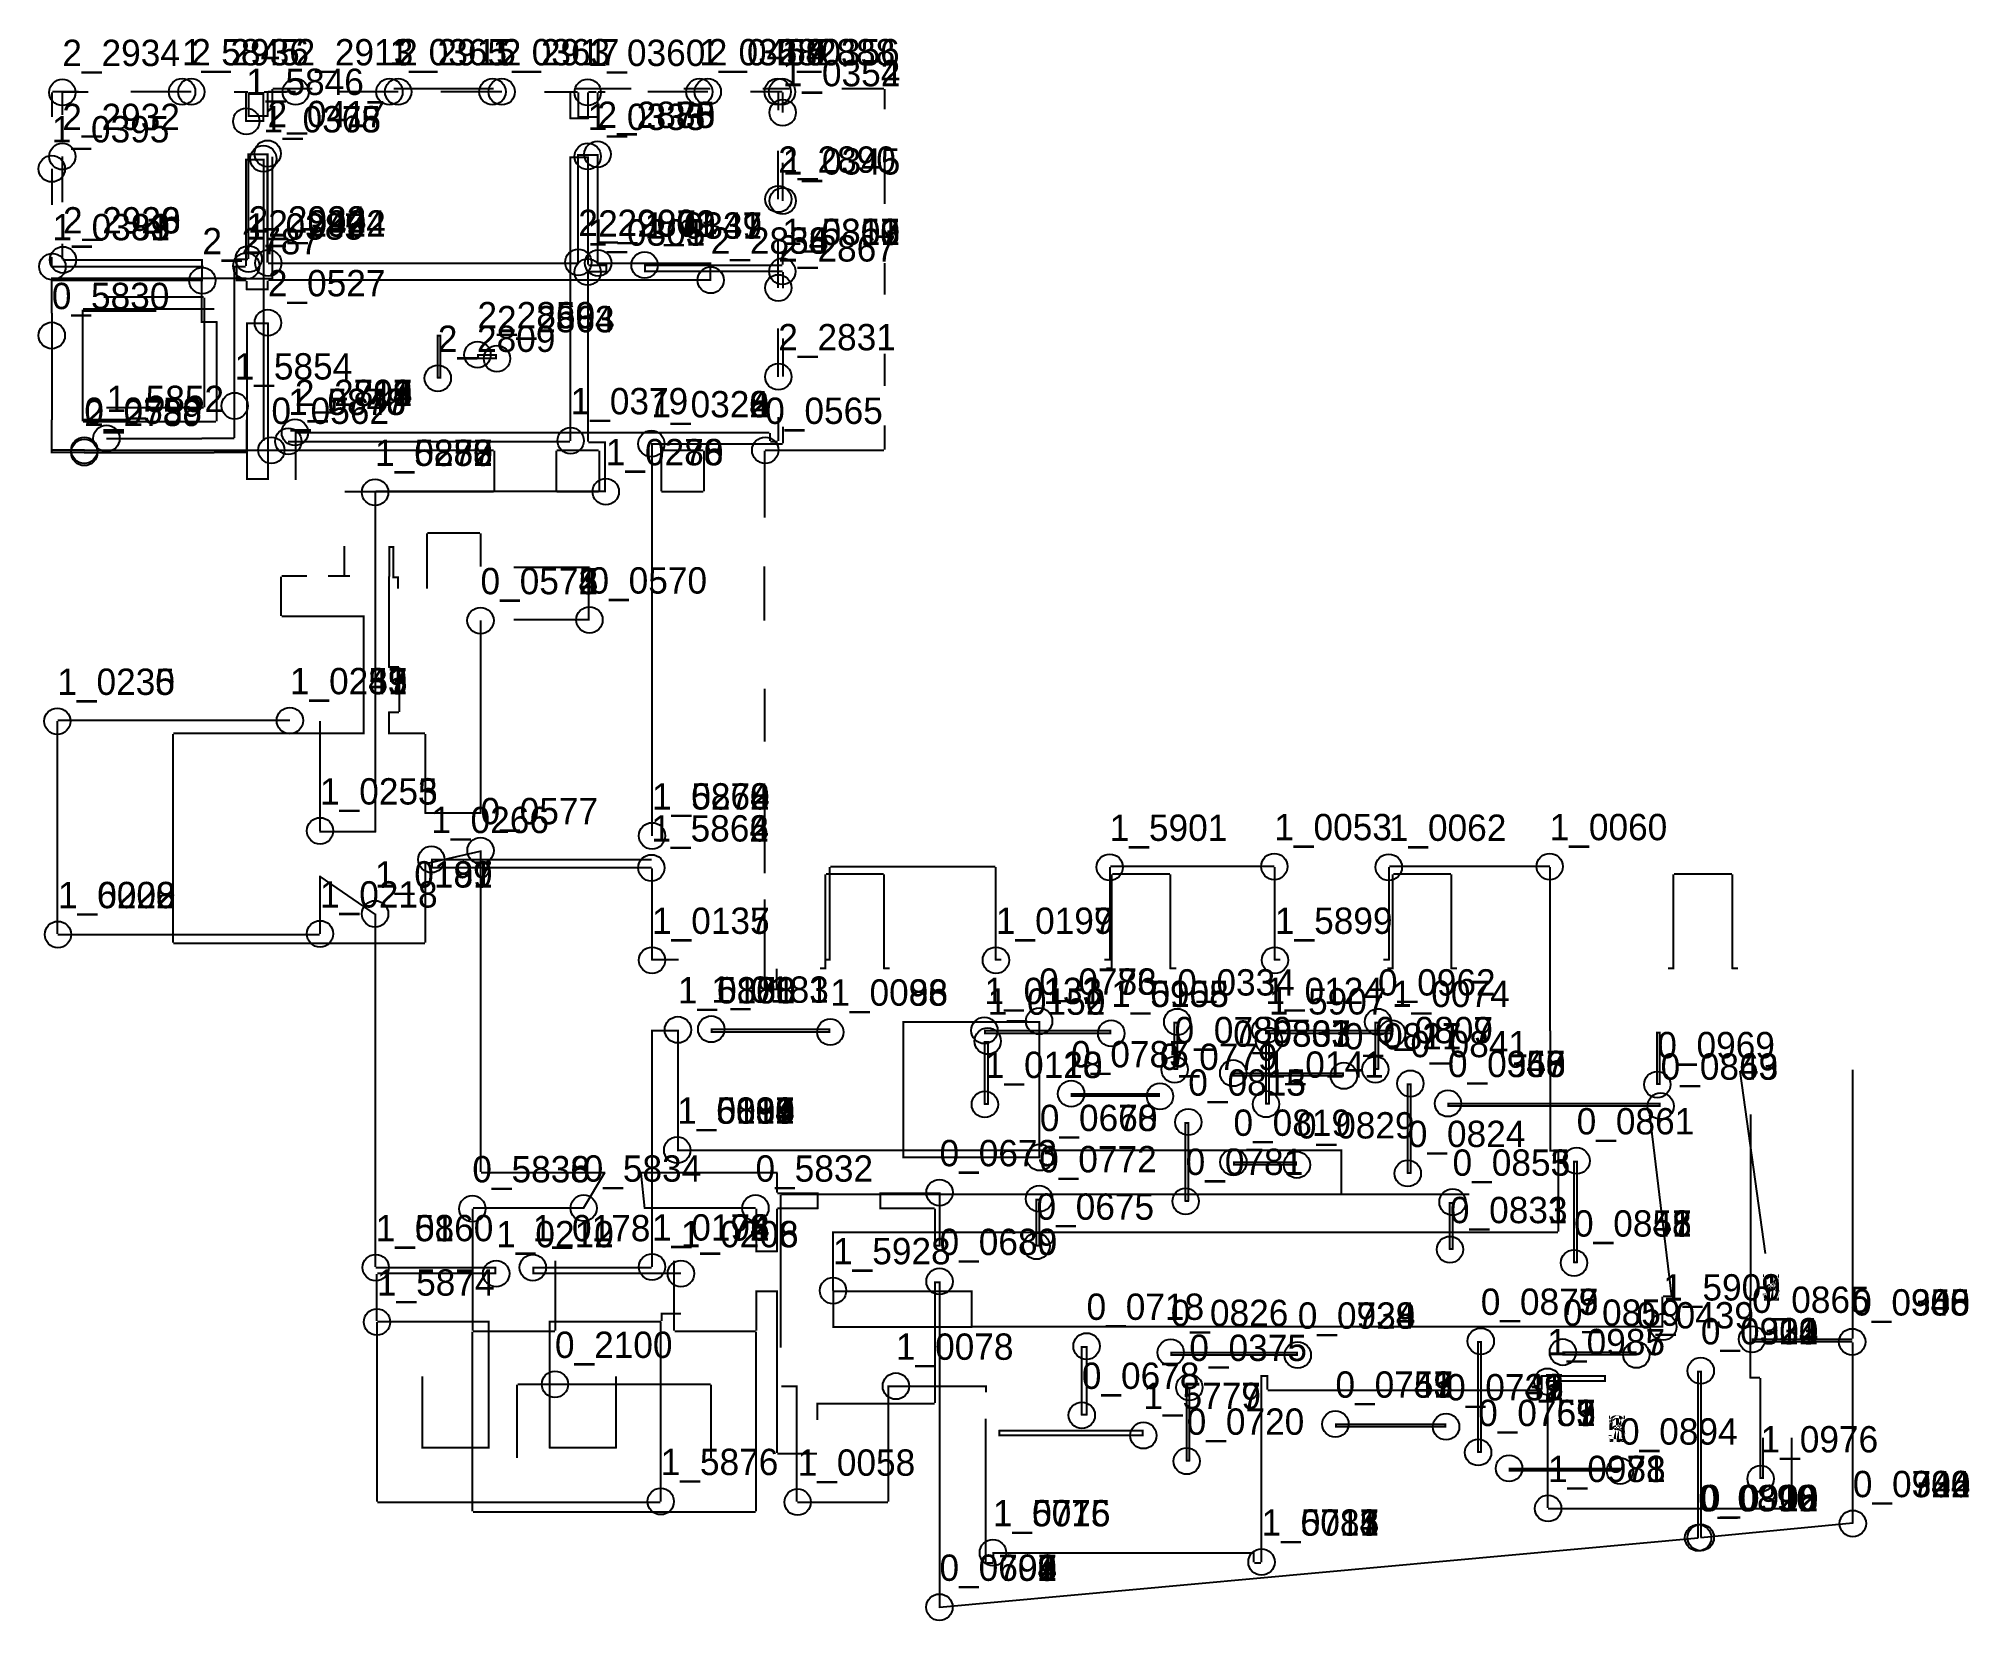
# Model space of a CAD drawing. Header units: metres. Extents: x -48 to 7280, y -35 to 5968.
import ezdxf

# ---------------------------------------------------------------- set-up
doc = ezdxf.new("R2010")
doc.units = ezdxf.units.M
for name, color, linetype in [('FLOOR_0_PAINTINGS', 1, 'Continuous'), ('FLOOR_0_WALLS', 5, 'Continuous'), ('FLOOR_1_PAINTINGS', 1, 'Continuous'), ('FLOOR_1_WALLS', 6, 'Continuous'), ('FLOOR_2_PAINTINGS', 1, 'Continuous'), ('FLOOR_2_WALLS', 2, 'Continuous')]:
    doc.layers.add(name, color=color, linetype=linetype)

msp = doc.modelspace()

# ---------------------------------------------------------------- linework, layer by layer
at = {"layer": 'FLOOR_0_PAINTINGS', "color": 1}
for centre in [(2.5, 4841.5222), (126, 4405.8965), (836, 4405.8175), (2709.9926, 4405.8175), (2042.9926, 3761.9076), (1629.4926, 3759.4076), (1629.4926, 3759.4076), (1629.4926, 3759.4076), (1629.4926, 3759.4076), (1629.4926, 3759.4076), (1629.5076, 2886.3965), (3749.5076, 2239.3968), (3749.5076, 2239.3968), (4273.5, 2236.3622), (5035.5, 2236.3622), (4263.5, 2055.3622), (4486, 2041.8622), (4486, 2041.8622), (4486, 2041.8622), (4906, 2031.8622), (4906, 2031.8622), (5025.5, 2055.3622), (5025.5, 2055.3622), (5158.5, 2002.3622), (3871, 1963.8622), (3871, 1963.8622), (4208, 1953.8622), (6095.5, 1998.3622), (4315.5, 1856.3622), (4315.5, 1856.3622), (5301, 1926.8622), (5301, 1926.8622), (5301, 1926.8622), (5301, 1926.8622), (5301, 1926.8622), (5301, 1926.8622), (5301, 1926.8622), (6108, 1916.8622), (6108, 1916.8622), (3752.0076, 1721.8968), (3752.0076, 1721.8968), (5789.5, 1709.3622), (4487, 1703.8622), (4728, 1693.8622), (5148.5, 1661.3622), (3371.5, 1588.3622), (3749.5, 1565.3622), (1598.5076, 1527.3966), (1598.5076, 1527.3966), (2021.0076, 1529.8966), (2673.0076, 1529.8966), (4305.5, 1555.3622), (5318.5, 1552.3622), (5318.5, 1552.3622), (3739.5, 1385.3622), (5308.5, 1372.3622), (5308.5, 1372.3622), (5779.5, 1321.3622), (5779.5, 1321.3622), (5779.5, 1321.3622), (5779.5, 1321.3622), (3371.5, 1251.3622), (3371.5, 1251.3622), (3929.5, 1005.3622), (4249, 981.8622), (5425.5, 1024.3622), (5425.5, 1024.3622), (5425.5, 1024.3622), (5737, 982.8622), (6455, 1031.8622), (6835, 1021.8622), (6835, 1021.8622), (6835, 1021.8622), (6835, 1021.8622), (4731, 971.8622), (4731, 971.8622), (4731, 971.8622), (6016, 972.8622), (6260.4921, 912.3622), (6260.4921, 912.3622), (6260.4921, 912.3622), (6260.4921, 912.3622), (6260.4921, 912.3622), (6260.4921, 912.3622), (6260.4921, 912.3622), (6260.4921, 912.3622), (1912, 860.8622), (4319.5, 849.3622), (3911.5, 743.3622), (4874, 710.00678), (4874, 710.00678), (4874, 710.00678), (4874, 710.00678), (4874, 710.00678), (5294, 699.8895), (5294, 699.8895), (5294, 699.8895), (5294, 699.8895), (5294, 699.8895), (5294, 699.8895), (5294, 699.8895), (4309.5, 569.3622), (5415.5, 602.3622), (5415.5, 602.3622), (5415.5, 602.3622), (5415.5, 602.3622), (5415.5, 602.3622), (5533, 541.8622), (5533, 541.8622), (5533, 541.8622), (5533, 541.8622), (5954, 531.8622), (6837.5076, 332.39673), (6837.5076, 332.39673), (6837.5076, 332.39673), (6837.5076, 332.39673), (6837.5076, 332.39673), (6837.5076, 332.39673), (6250.5, 278.3622), (6260.4921, 279.3622), (6260.4921, 279.3622), (6260.4921, 279.3622), (6260.4921, 279.3622), (6260.4921, 279.3622), (6260.4921, 279.3622), (3371.2301, 14.8548), (3371.2301, 14.8548), (3371.2301, 14.8548), (3371.2301, 14.8548), (3371.2301, 14.8548), (3371.2301, 14.8548), (3371.2301, 14.8548), (3371.2301, 14.8548), (3371.2301, 14.8548)]:
    msp.add_circle(centre, 50, dxfattribs=at)
at = {"layer": 'FLOOR_0_WALLS', "color": 5}
for p, q in [((838.49158, 5776.3176), (838.49158, 5653.3176)), ((840.99158, 5778.8176), (990.99158, 5778.8176)), ((1300.9926, 5778.8176), (1678.9926, 5778.8176)), ((1989.9926, 5778.8386), (2200.9926, 5778.8386)), ((2400.9926, 5778.8386), (2500.9926, 5778.8386)), ((2700.9926, 5778.8386), (2800.9926, 5778.8386)), ((3000.9926, 5778.8386), (3159.9926, 5778.8386)), ((3162.4926, 5776.3176), (3162.4926, 5700.3176)), ((838.49158, 5519.3176), (838.49158, 5055.3176)), ((3162.4926, 5500.3176), (3162.4926, 5341.3176)), ((126.0076, 5057.8967), (0.0076, 5057.8967)), ((619, 5057.8622), (126.00758, 5057.8622)), ((740, 5057.8966), (619.00758, 5057.8966)), ((740, 5057.8621), (836.00758, 5057.8621)), ((3162.4926, 5116.4076), (3162.4926, 4997.3176)), ((118.50758, 4939.3622), (118.50758, 4523.3622)), ((619, 4941.8966), (121, 4941.8966)), ((2.5, 4850.3622), (2.5, 4600.3622)), ((3162.4926, 4772.4076), (3162.4926, 4650.4076)), ((289, 4520.8622), (121, 4520.8622)), ((3162.4926, 4500.3175), (3162.4926, 4408.3175)), ((126.0076, 4405.8968), (0.0076, 4405.8968)), ((126, 4405.8965), (740, 4405.8965)), ((740, 4405.8622), (836, 4405.8622)), ((836, 4405.8175), (1678.9926, 4405.8175)), ((1681.4926, 4403.3175), (1681.4926, 4251.3175)), ((1916.4926, 4403.3175), (1916.4926, 4251.3175)), ((1918.9926, 4405.8175), (2076.9926, 4405.8175)), ((2079.4926, 4403.3175), (2079.4926, 4251.3175)), ((2314.4926, 4403.3175), (2314.4926, 4251.3175)), ((2316.9926, 4405.8175), (2474.9926, 4405.8175)), ((2477.4926, 4403.3175), (2477.4926, 4251.3175)), ((2707.4926, 4403.3175), (2707.4926, 4251.3175)), ((2709.9926, 4405.8175), (3159.9926, 4405.8175)), ((2707.4926, 4251.4075), (2707.4926, 4150.3622)), ((1113.9926, 4248.9075), (1678.9926, 4248.9075)), ((1918.9926, 4248.8175), (2076.9926, 4248.8175)), ((2316.9926, 4248.8175), (2474.9926, 4248.8175)), ((1111.5076, 4042.3965), (1111.5076, 3925.3965)), ((1280, 4039.8622), (1300, 4039.8622)), ((1282.5, 4042.3622), (1282.5, 3926.3622)), ((1297.5, 4042.3622), (1297.5, 3926.3622)), ((1425.5076, 4090.3965), (1425.5076, 4042.3965)), ((1425.5076, 4042.3965), (1425.5076, 3881.3965)), ((1427.9926, 4092.9076), (1626.9926, 4092.9076)), ((1629.4926, 4090.4076), (1629.4926, 3964.4076)), ((1755.9926, 3961.9076), (2042.9926, 3961.9076)), ((2040.5, 3759.3622), (2040.5, 3964.3622)), ((2707.5, 3759.3622), (2707.5, 3964.3622)), ((872.5076, 3777.3806), (872.5076, 3925.3806)), ((970.0076, 3927.8806), (875.0076, 3927.8806)), ((1133.0076, 3927.8965), (1051.0076, 3927.8965)), ((1282.5, 3581.3622), (1282.5, 3926.3622)), ((1295, 3923.8622), (1319, 3923.8622)), ((1316.5, 3881.3622), (1316.5, 3926.3622)), ((1189.0076, 3774.8806), (875.0076, 3774.8806)), ((1186.5106, 3328.3965), (1186.5106, 3777.3965)), ((1629.4926, 3759.4076), (1629.4926, 3027.4076)), ((2042.9926, 3761.9076), (1755.9926, 3761.9076)), ((1280, 3583.8622), (1319, 3583.8622)), ((1321.5076, 3413.3966), (1321.5076, 3581.3966)), ((2707.5076, 3500.3966), (2707.5076, 3300.3966)), ((1319.0076, 3410.8966), (1280.0076, 3410.8966)), ((1282.5076, 3328.3965), (1282.5076, 3413.3966)), ((461.49258, 3328.4076), (461.49258, 2537.4076)), ((1188.9926, 3330.9076), (463.99258, 3330.9076)), ((1417.9926, 3330.9076), (1279.9926, 3330.9076)), ((1420.9576, 3027.4076), (1420.9576, 3328.4076)), ((2707.5076, 3100.3622), (2707.5076, 2800.3966)), ((1417.9926, 3029.9076), (1631.9926, 3029.9076)), ((1418.5676, 2835.8336), (1627.5676, 2883.8336)), ((1629.5076, 2886.3965), (1629.5076, 1667.3966)), ((1420.5076, 2537.3965), (1420.5076, 2838.3965)), ((2938.5076, 2438.3966), (2938.5076, 2796.3965)), ((2941.0076, 2798.8965), (3106.0076, 2798.8965)), ((3106.0076, 2798.8965), (3159.0076, 2798.8965)), ((3161.5076, 2438.3966), (3161.5076, 2796.3965)), ((4025.5076, 2438.3966), (4025.5076, 2796.3965)), ((4028.0076, 2798.8965), (4193.0076, 2798.8965)), ((4193.0076, 2798.8965), (4246.0076, 2798.8965)), ((4248.5076, 2438.3966), (4248.5076, 2796.3965)), ((5091.5076, 2438.3966), (5091.5076, 2796.3965)), ((5094.0076, 2798.8965), (5259.0076, 2798.8965)), ((5259.0076, 2798.8965), (5312.0076, 2798.8965)), ((5314.5076, 2438.3966), (5314.5076, 2796.3965)), ((6157.5076, 2438.3966), (6157.5076, 2796.3965)), ((6160.0076, 2798.8965), (6325.0076, 2798.8965)), ((6325.0076, 2798.8965), (6378.0076, 2798.8965)), ((6380.5076, 2438.3966), (6380.5076, 2796.3965)), ((2707.5076, 2700.3622), (2707.5076, 2371.3966)), ((463.99258, 2534.9046), (1418.0076, 2534.9046)), ((2754.5, 2357.3622), (2754.5, 2438.3622)), ((2918.0076, 2440.8966), (2941.0076, 2440.8966)), ((3159.0076, 2440.8966), (3182.0076, 2440.8966)), ((4005.0076, 2440.8966), (4028.0076, 2440.8966)), ((4246.0076, 2440.8966), (4269.0076, 2440.8966)), ((5071.0076, 2440.8966), (5094.0076, 2440.8966)), ((5312.0076, 2440.8966), (5335.0076, 2440.8966)), ((6137.0076, 2440.8966), (6160.0076, 2440.8966)), ((6378.0076, 2440.8966), (6401.0076, 2440.8966)), ((2757, 2359.8622), (2705, 2359.8622)), ((2707.5, 2371.3622), (2707.5, 2357.3622)), ((3232.0076, 2236.8968), (3752.0076, 2236.8968)), ((3234.5076, 1719.3968), (3234.5076, 2239.3968)), ((3749.5076, 2239.3968), (3749.5076, 1719.3968)), ((4261, 2233.8622), (4276, 2233.8622)), ((4263.5, 2055.3622), (4263.5, 2236.3622)), ((4273.5, 2236.3622), (4273.5, 2055.3622)), ((5023, 2233.8622), (5038, 2233.8622)), ((5025.5, 2055.3622), (5025.5, 2236.3622)), ((5035.5, 2236.3622), (5035.5, 2055.3622)), ((6095.5, 1998.3622), (6095.5, 2198.3622)), ((6105.5, 1998.3622), (6105.5, 2198.3622)), ((6093, 2195.8622), (6108, 2195.8622)), ((4261, 2057.8622), (4276, 2057.8622)), ((5023, 2057.8622), (5038, 2057.8622)), ((6837.5076, 1357.3966), (6837.5076, 2054.3966)), ((4486, 2041.8622), (4906, 2041.8622)), ((4906, 2031.8622), (4486, 2031.8622)), ((4488.5, 2029.3622), (4488.5, 2044.3622)), ((4903.5, 2029.3622), (4903.5, 2044.3622)), ((5146, 1999.8622), (5161, 1999.8622)), ((5148.5, 1661.3622), (5148.5, 2002.3622)), ((5158.5, 2002.3622), (5158.5, 1661.3622)), ((6093, 2000.8622), (6108, 2000.8622)), ((6505.5308, 1357.7368), (6410.5308, 2049.7368)), ((3871, 1963.8622), (4208, 1963.8622)), ((4208, 1953.8622), (3871, 1953.8622)), ((3873.5, 1951.3622), (3873.5, 1966.3622)), ((4205.5, 1951.3622), (4205.5, 1966.3622)), ((5301, 1926.8622), (6108, 1926.8622)), ((6108, 1916.8622), (5301, 1916.8622)), ((5303.5, 1914.3622), (5303.5, 1929.3622)), ((6105.5, 1914.3622), (6105.5, 1929.3622)), ((4303, 1853.8622), (4318, 1853.8622)), ((4305.5, 1555.3622), (4305.5, 1856.3622)), ((4315.5, 1856.3622), (4315.5, 1555.3622)), ((3752.0076, 1721.8968), (3232.0076, 1721.8968)), ((4487, 1703.8622), (4728, 1703.8622)), ((4728, 1693.8622), (4487, 1693.8622)), ((4489.5, 1691.3622), (4489.5, 1706.3622)), ((4725.5, 1691.3622), (4725.5, 1706.3622)), ((5777, 1706.8622), (5792, 1706.8622)), ((5779.5, 1321.3622), (5779.5, 1709.3622)), ((5789.5, 1709.3622), (5789.5, 1321.3622)), ((1632.0076, 1664.8966), (2102.0076, 1664.8966)), ((2099.8636, 1663.6786), (2018.8636, 1528.6786)), ((2237.0076, 1664.8966), (2757.0076, 1664.8966)), ((2253.5206, 1527.6546), (2239.5206, 1662.6546)), ((2754.5076, 1662.3966), (2754.5076, 1588.3966)), ((5146, 1663.8622), (5161, 1663.8622)), ((2757, 1585.8622), (2911, 1585.8622)), ((2908.5, 1588.3622), (2908.5, 1527.3622)), ((3144, 1585.8622), (3374, 1585.8622)), ((3146.5, 1588.3622), (3146.5, 1527.3622)), ((3371.5, 1588.3622), (3371.5, 1385.3622)), ((3737, 1562.8622), (3752, 1562.8622)), ((3739.5, 1385.3622), (3739.5, 1565.3622)), ((3749.5, 1565.3622), (3749.5, 1385.3622)), ((4303, 1557.8622), (4318, 1557.8622)), ((5306, 1549.8622), (5321, 1549.8622)), ((5308.5, 1372.3622), (5308.5, 1552.3622)), ((5318.5, 1552.3622), (5318.5, 1372.3622)), ((1598.5076, 1527.3966), (1598.5076, 1065.3966)), ((2021.0076, 1529.8966), (1601.0076, 1529.8966)), ((2673.0076, 1529.8966), (2251.0076, 1529.8966)), ((2675.5, 1527.3622), (2675.5, 1363.3622)), ((2754.5, 1527.3622), (2754.5, 1363.3622)), ((2757, 1529.8622), (2911, 1529.8622)), ((3144, 1529.8622), (3353, 1529.8622)), ((3355.5, 1385.3622), (3355.5, 1527.3622)), ((1914.5076, 1065.3966), (1914.5076, 1329.3966)), ((2364.5076, 1065.3966), (2364.5076, 1329.3966)), ((2673, 1365.8622), (2757, 1365.8622)), ((3353, 1387.8622), (3374, 1387.8622)), ((3737, 1387.8622), (3752, 1387.8622)), ((5306, 1374.8622), (5321, 1374.8622)), ((5777, 1323.8622), (5792, 1323.8622)), ((6837.5076, 1034.3966), (6837.5076, 1357.3966)), ((3353, 1248.8622), (3374, 1248.8622)), ((3355.5, 790.3622), (3355.5, 1251.3622)), ((3371.5, 1251.3622), (3371.5, 12.36221)), ((2673, 1214.8622), (2757, 1214.8622)), ((2675.5, 1217.3622), (2675.5, 1065.3622)), ((2754.5, 1217.3622), (2754.5, 600.3622)), ((1598.5076, 379.39663), (1598.5076, 1060.3966)), ((1601.0076, 1062.8966), (1912.0076, 1062.8966)), ((2367.0076, 1062.8966), (2673.0076, 1062.8966)), ((2675.5076, 379.39663), (2675.5076, 1060.3966)), ((6455, 1031.8622), (6835, 1031.8622)), ((6457.5, 1019.3622), (6457.5, 1034.3622)), ((3909, 1002.8622), (3932, 1002.8622)), ((3911.5, 743.3622), (3911.5, 1005.3622)), ((3929.5, 1005.3622), (3929.5, 743.3622)), ((4249, 981.8622), (4731, 981.8622)), ((4731, 971.8622), (4249, 971.8622)), ((4251.5, 969.3622), (4251.5, 984.3622)), ((4728.5, 969.3622), (4728.5, 984.3622)), ((5413, 1021.8622), (5428, 1021.8622)), ((5415.5, 602.3622), (5415.5, 1024.3622)), ((5425.5, 1024.3622), (5425.5, 602.3622)), ((5737, 982.8622), (6016, 982.8622)), ((6016, 972.8622), (5737, 972.8622)), ((5739.5, 970.3622), (5739.5, 985.3622)), ((6013.5, 970.3622), (6013.5, 985.3622)), ((6835, 1021.8622), (6455, 1021.8622)), ((6837.5076, 332.39673), (6837.5076, 1019.3966)), ((6248, 909.8622), (6263, 909.8622)), ((6250.5, 278.3622), (6250.5, 912.3622)), ((6260.4921, 912.3622), (6260.4921, 279.3622)), ((1768.5, 581.3622), (1768.5, 858.3622)), ((1771, 860.89673), (1912, 860.89673)), ((1912, 860.8622), (2362, 860.8622)), ((2362, 860.89663), (2502, 860.89663)), ((2504.5, 581.3622), (2504.5, 858.3622)), ((4307, 846.8622), (4322, 846.8622)), ((4309.5, 569.3622), (4309.5, 849.3622)), ((4319.5, 849.3622), (4319.5, 569.3622)), ((2906.0076, 787.89663), (3353.0076, 787.89663)), ((2908.5076, 726.39663), (2908.5076, 790.39663)), ((3909, 745.8622), (3932, 745.8622)), ((4874, 710.00678), (5294, 710.00678)), ((5294, 699.8895), (4874, 699.8895)), ((4876.5, 697.3622), (4876.5, 712.3622)), ((5291.5, 697.3622), (5291.5, 712.3622)), ((2757.0076, 597.89663), (2906.0076, 597.89663)), ((5413, 604.8622), (5428, 604.8622)), ((4307, 571.8622), (4322, 571.8622)), ((5533, 541.8622), (5954, 541.8622)), ((5954, 531.8622), (5533, 531.8622)), ((5535.5, 529.3622), (5535.5, 544.3622)), ((5951.5, 529.3622), (5951.5, 544.3622)), ((1601.0076, 376.89663), (2673.0076, 376.89663)), ((6260.4921, 279.3622), (6837.7699, 334.86961)), ((3371.2301, 14.8548), (6250.5, 278.3622))]:
    msp.add_line(p, q, dxfattribs=at)
at = {"layer": 'FLOOR_1_PAINTINGS', "color": 1}
for centre in [(497, 5766.8313), (1284, 5766.8382), (1675, 5766.8382), (2036.5, 5764.3382), (2460, 5766.8382), (2774, 5766.8382), (2776.5, 5687.3382), (2776.5, 5687.3382), (740.5, 5654.3382), (2036.5, 5521.3382), (2036.5, 5521.3382), (2.5, 5474.3382), (805.5, 5512.3382), (805.5, 5512.3382), (805.5, 5512.3382), (2776.491, 5352.3382), (5, 5102.8382), (5, 5102.8382), (5, 5102.8382), (740.5, 5105.3382), (740.5, 5105.3382), (2036.5, 5082.3382), (2036.5, 5082.3382), (2036.5, 5082.3382), (2252, 5108.8382), (2252, 5108.8382), (2252, 5108.8382), (2775, 5084.8382), (2775, 5084.8382), (2775, 5084.8382), (2775, 5084.8382), (2775, 5084.8382), (696.5, 4574.3564), (210, 4450.8564), (900.00004, 4439.8382), (900.00004, 4439.8382), (900.00004, 4439.8382), (1971.5, 4442.3382), (2278, 4430.8382), (2278, 4430.8382), (2278, 4430.8382), (2278, 4430.8382), (2278, 4430.8382), (1229.5, 4246.3382), (1229.5, 4246.3382), (1229.5, 4246.3382), (1229.5, 4246.3382), (1229.5, 4246.3382), (2105, 4248.8382), (2105, 4248.8382), (2105, 4248.8382), (23.5, 3377.3378), (23.5, 3377.3378), (906.00004, 3379.8378), (906.00004, 3379.8378), (906.00004, 3379.8378), (906.00004, 3379.8378), (906.00004, 3379.8378), (906.00004, 3379.8378), (906.00004, 3379.8378), (906.00004, 3379.8378), (1020.5, 2961.3378), (1020.5, 2961.3378), (2280.5, 2942.3378), (2280.5, 2942.3378), (2280.5, 2942.3378), (2280.5, 2942.3378), (2280.5, 2942.3378), (1443, 2852.8378), (2278, 2820.8378), (2278, 2820.8378), (2278, 2820.8378), (4017.4362, 2823.3533), (4642, 2825.8378), (5076.4362, 2823.3533), (5687, 2825.8378), (1229.5, 2646.3378), (1229.5, 2646.3378), (1229.5, 2646.3378), (26, 2567.8378), (26, 2567.8378), (26, 2567.8378), (26, 2567.8378), (1020.5, 2570.3378), (2280.5, 2470.3378), (2280.5, 2470.3378), (3585.4362, 2470.3533), (3585.4362, 2470.3533), (4644.4362, 2470.3533), (2378.5, 2206.3378), (2378.5, 2206.3378), (2378.5, 2206.3378), (2505, 2208.8564), (2505, 2208.8564), (2957, 2197.8564), (2957, 2197.8564), (2957, 2197.8564), (3542, 2203.8564), (3542, 2203.8564), (3554.5, 2163.3564), (3554.5, 2163.3564), (4023, 2192.8564), (4023, 2192.8564), (4608, 2203.8564), (4621.5, 2164.3564), (5089, 2192.8564), (3543.5, 1923.3564), (3543.5, 1923.3564), (4610.5, 1924.3564), (2376, 1749.8378), (2376, 1749.8378), (2376, 1749.8378), (2376, 1749.8378), (2376, 1749.8378), (2376, 1749.8378), (2376, 1749.8378), (2376, 1749.8378), (2376, 1749.8378), (2376, 1749.8378), (2376, 1749.8378), (2376, 1749.8378), (2376, 1749.8378), (2376, 1749.8378), (2376, 1749.8378), (2376, 1749.8378), (2376, 1749.8378), (2376, 1749.8378), (2376, 1749.8378), (1231.9362, 1303.8533), (1231.9362, 1303.8533), (1688.9362, 1280.8533), (1688.9362, 1280.8533), (1828, 1303.8378), (2280.5, 1306.3378), (2280.5, 1306.3378), (2280.5, 1306.3378), (2280.5, 1306.3378), (2389.9362, 1280.8533), (2389.9362, 1280.8533), (2967.5, 1216.3378), (1236.5, 1097.3379), (6118, 1078.8379), (6118, 1078.8379), (6118, 1078.8379), (6118, 1078.8379), (6118, 1078.8379), (3205.9362, 853.85339), (5678.5, 871.35339), (5678.5, 871.35339), (4145, 666.85641), (4145, 666.85641), (6487.4362, 502.35339), (2313.5, 416.33792), (2833, 413.83792), (5681, 389.83792), (5681, 389.83792), (5681, 389.83792), (3574, 221.83791), (3574, 221.83791), (4593.4362, 186.35339), (4593.4362, 186.35339), (4593.4362, 186.35339), (4593.4362, 186.35339), (4593.4362, 186.35339)]:
    msp.add_circle(centre, 50, dxfattribs=at)
at = {"layer": 'FLOOR_1_WALLS', "color": 6}
for p, q in [((2.5, 5764.3382), (2.5, 5671.3382)), ((104, 5766.8382), (5, 5766.8382)), ((497, 5766.8313), (314, 5766.8313)), ((707, 5766.8382), (738, 5766.8382)), ((740.5, 5654.3382), (740.5, 5764.3382)), ((805.378, 5654.3382), (805.378, 5764.3382)), ((808, 5766.8382), (893.00004, 5766.8382)), ((1284, 5766.8382), (1102, 5766.8382)), ((1675, 5766.8382), (1493, 5766.8382)), ((1884, 5766.8382), (1969, 5766.8382)), ((1971.5, 5663.3382), (1971.5, 5764.3382)), ((2036.5, 5764.3382), (2036.5, 5663.3382)), ((2039, 5766.8382), (2068, 5766.8382)), ((2460, 5766.8382), (2277, 5766.8382)), ((2774, 5766.8382), (2669, 5766.8382)), ((2776.5, 5687.3382), (2776.5, 5764.3382)), ((738, 5656.8382), (808, 5656.8382)), ((1969, 5665.8382), (2039, 5665.8382)), ((738, 5509.8382), (808, 5509.8382)), ((740.5, 5105.3382), (740.5, 5512.3382)), ((805.5, 5512.3382), (805.5, 4442.3382)), ((1969, 5518.8382), (2039, 5518.8382)), ((1971.5, 4442.3382), (1971.5, 5521.3382)), ((2036.5, 5521.3382), (2036.5, 5111.3382)), ((2776.491, 5352.3382), (2776.491, 5496.3382)), ((2.5, 5474.3382), (2.5, 5337.3382)), ((2.5, 5105.3382), (2.5, 5139.3382)), ((2776.5, 5111.3382), (2776.5, 5161.3382)), ((5, 5102.8382), (578, 5102.8382)), ((693.93624, 5102.8382), (738, 5102.8382)), ((696.43624, 4979.3533), (696.43624, 5105.3533)), ((2036.5, 5082.3382), (2036.5, 4439.3382)), ((2039, 5108.8382), (2110, 5108.8382)), ((2039, 5084.8382), (2110, 5084.8382)), ((2107.5, 5082.3382), (2107.5, 5111.3382)), ((2252, 5108.8382), (2774, 5108.8382)), ((2775, 5084.8382), (2252, 5084.8382)), ((2254.5, 5082.3382), (2254.5, 5111.3382)), ((2777.5, 5021.3382), (2777.5, 5082.3382)), ((577.93624, 4986.8533), (200, 4986.8533)), ((580.43624, 4984.3533), (580.43624, 4569.3533)), ((696.5, 4574.3564), (696.5, 4979.3564)), ((2777.5, 4686.3382), (2777.5, 4830.3382)), ((577.93624, 4566.8533), (209.94324, 4566.8533)), ((696.5, 4453.3564), (696.5, 4574.3564)), ((2777.5, 4433.3382), (2777.5, 4495.3382)), ((210, 4450.8564), (572, 4450.8564)), ((694, 4450.7738), (571.93624, 4450.7738)), ((900.00004, 4439.8382), (1969, 4439.8382)), ((2039, 4436.8382), (2105, 4436.8382)), ((2102.5, 4246.3382), (2102.5, 4439.3382)), ((2278, 4430.8382), (2775, 4430.8382)), ((2280.5, 2942.3378), (2280.5, 4433.3382)), ((1229.5, 4246.3382), (1229.5, 2956.3378)), ((2105, 4248.8382), (1232, 4248.8382)), ((23.5, 3377.3378), (23.5, 2570.3378)), ((906.00004, 3379.8378), (26, 3379.8378)), ((1020.5, 2961.3378), (1020.5, 3377.3622)), ((1018, 2958.8383), (1232, 2958.8383)), ((1020.5, 2570.3378), (1020.5, 2790.3378)), ((1230.5173, 2644.4154), (1021.3433, 2788.3437)), ((1443, 2852.8378), (2278, 2852.8378)), ((2278, 2820.8378), (1443, 2820.8378)), ((1445.5, 2818.3378), (1445.5, 2855.3378)), ((2280.5, 2470.3378), (2280.5, 2818.3378)), ((2955.4362, 2470.3534), (2955.4362, 2823.3534)), ((2958, 2825.8378), (3583, 2825.8378)), ((3585.4362, 2470.3533), (3585.4362, 2823.3533)), ((4017.4362, 2823.3533), (4017.4362, 2470.3533)), ((4642, 2825.8378), (4020, 2825.8378)), ((4644.4362, 2470.3533), (4644.4362, 2823.3533)), ((5076.4362, 2823.3533), (5076.4362, 2470.3533)), ((5687, 2825.8378), (5079, 2825.8378)), ((5689.5, 2202.3378), (5689.5, 2823.3378)), ((1229.5, 2646.3378), (1229.5, 1306.3378)), ((26, 2567.8378), (1018, 2567.8378)), ((2278, 2472.8378), (2381, 2472.8378)), ((2935.9362, 2472.8533), (2957.9362, 2472.8533)), ((3582.9362, 2472.8533), (3604.9362, 2472.8533)), ((3997.9362, 2472.8533), (4019.9362, 2472.8533)), ((4641.9362, 2472.8533), (4663.9362, 2472.8533)), ((5056.9362, 2472.8533), (5078.9362, 2472.8533)), ((2278, 2203.8378), (2381, 2203.8378)), ((2280.5, 1306.3378), (2280.5, 2206.3378)), ((2378.5, 2206.3378), (2378.5, 1747.3378)), ((2505, 2208.8564), (2957, 2208.8564)), ((2507.5, 2195.3564), (2507.5, 2211.3564)), ((2954.5, 2195.3564), (2954.5, 2211.3564)), ((3542, 2203.8564), (4023, 2203.8564)), ((3544.5, 2190.3564), (3544.5, 2206.3564)), ((4020.5, 2190.3564), (4020.5, 2206.3564)), ((4608, 2203.8564), (5089, 2203.8564)), ((4610.5, 2190.3564), (4610.5, 2206.3564)), ((5086.5, 2190.3564), (5086.5, 2206.3564)), ((5689.4362, 2202.3533), (5689.4362, 1746.3533)), ((2957, 2197.8564), (2505, 2197.8564)), ((3541, 2160.8564), (3557, 2160.8564)), ((4023, 2192.8564), (3542, 2192.8564)), ((3543.5, 1923.3564), (3543.5, 2163.3564)), ((3554.5, 2163.3564), (3554.5, 1923.3564)), ((5089, 2192.8564), (4608, 2192.8564)), ((4608, 2161.8564), (4624, 2161.8564)), ((4610.5, 1924.3564), (4610.5, 2164.3564)), ((4621.5, 2164.3564), (4621.5, 1924.3564)), ((3541, 1925.8564), (3557, 1925.8564)), ((4608, 1926.8564), (4624, 1926.8564)), ((6150.4984, 1193.6492), (6067.3013, 1884.9886)), ((6449.5, 1885.3746), (6449.5, 1198.3564)), ((2376, 1749.8378), (4899, 1749.8378)), ((4896.5, 1585.3378), (4896.5, 1752.3378)), ((5686.9362, 1748.8533), (5717.9362, 1748.8533)), ((5720.5, 1440.3378), (5720.5, 1746.3378)), ((2769.5, 1000.33792), (2769.5, 1580.3378)), ((2772, 1582.8378), (2970, 1582.8378)), ((2970, 1582.8378), (5381, 1582.8378)), ((4899, 1582.8378), (5381, 1582.8378)), ((2965, 1437.8378), (4937, 1437.8378)), ((2967.5, 1216.3378), (2967.5, 1440.3378)), ((4937, 1437.8378), (5386, 1437.8378)), ((5386, 1437.8378), (5718, 1437.8378)), ((1231.9362, 1303.8533), (1688.9362, 1303.8533)), ((1236.5, 1102.3379), (1236.5, 1278.3378)), ((1688.9362, 1280.8533), (1238.9362, 1280.8533)), ((1686.4362, 1278.3533), (1686.4362, 1306.3533)), ((2389.9362, 1280.8533), (1827.9362, 1280.8533)), ((1828, 1303.8378), (2278, 1303.8378)), ((1830.4362, 1278.3533), (1830.4362, 1306.3533)), ((2964.9362, 1213.8533), (3495.9362, 1213.8533)), ((2967.4362, 1216.3533), (2967.4362, 1076.3534)), ((3493.4362, 1216.3534), (3493.4362, 1076.3534)), ((6115.5, 1076.3379), (6115.5, 1193.3378)), ((6118, 1195.8378), (6150, 1195.8378)), ((6449.5, 884.33792), (6449.5, 1198.3378)), ((1239, 1099.8379), (1664, 1099.8379)), ((1661.5, 928.33792), (1661.5, 1102.3379)), ((1890, 1099.8379), (2315, 1099.8379)), ((1892.5, 928.33792), (1892.5, 1102.3379)), ((2315, 1129.8378), (2390, 1129.8378)), ((2317.5, 1102.3379), (2317.5, 1132.3378)), ((1236.5, 1097.3379), (1236.5, 416.33792)), ((2313.5, 416.33792), (2313.5, 1097.3379)), ((2964.9362, 1078.8534), (3495.9362, 1078.8534)), ((6118, 1078.8379), (3496, 1078.8379)), ((1407.5, 890.33892), (1407.5, 618.35641)), ((1661.5, 618.37141), (1661.5, 928.35641)), ((1892.5, 618.37141), (1892.5, 928.35641)), ((2142.5, 890.33892), (2142.5, 618.35641)), ((4590.9362, 892.85339), (4617.9362, 892.85339)), ((4593.4362, 186.35339), (4593.4362, 895.35339)), ((4615.4362, 895.35339), (4615.4362, 841.35339)), ((5654.9362, 892.85339), (5899.9362, 892.85339)), ((5657.5, 841.33792), (5657.5, 895.33792)), ((5897.4362, 871.35339), (5897.4362, 895.35339)), ((6447, 886.83792), (6485, 886.83792)), ((6487.4362, 502.35339), (6487.4362, 884.35339)), ((2772, 853.83792), (2833, 853.83792)), ((2830.5, 416.33792), (2830.5, 856.33792)), ((3174.9362, 853.85339), (3205.9362, 853.85339)), ((3177.4362, 416.35339), (3177.4362, 856.35339)), ((3205.9362, 853.85339), (3549.9362, 853.85339)), ((3547.4362, 856.35339), (3547.4362, 831.35339)), ((4618, 838.83792), (5655, 838.83792)), ((5678.5, 871.35339), (5678.5, 392.33792)), ((5680.9362, 873.85339), (5899.9362, 873.85339)), ((3547.413, 186.33791), (3547.413, 730.33792)), ((4145, 684.85641), (3597, 684.85641)), ((4145, 666.85641), (3597, 666.85641)), ((3599.5, 664.35641), (3599.5, 687.35641)), ((4142.5, 664.35641), (4142.5, 687.35641)), ((1405, 620.85641), (1550, 620.85641)), ((1549.9362, 620.85339), (1664, 620.85339)), ((1890, 620.85339), (1999.9362, 620.85339)), ((2000, 620.85641), (2145, 620.85641)), ((6497.4362, 502.35339), (6497.4362, 657.35339)), ((6606.5, 552.35641), (6606.5, 657.35641)), ((6606.5, 392.33792), (6606.5, 552.33792)), ((6499.9362, 504.85339), (6484.9362, 504.85339)), ((1239, 413.83792), (2311, 413.83792)), ((2833, 413.83792), (3175, 413.83792)), ((5681, 389.83792), (6604, 389.83792)), ((3574, 221.83791), (4567, 221.83791)), ((3576.5, 186.33791), (3576.5, 224.33792)), ((4564.5, 186.33791), (4564.5, 224.33792)), ((3550, 183.83791), (3574, 183.83791)), ((4567, 183.78391), (4591, 183.78391))]:
    msp.add_line(p, q, dxfattribs=at)
at = {"layer": 'FLOOR_2_PAINTINGS', "color": 1}
for centre in [(42.5, 5764.1672), (532, 5766.7352), (928, 5766.6672), (1317, 5766.6672), (1710, 5766.6672), (2492, 5766.6672), (2492, 5766.6672), (2492, 5766.6672), (2492, 5766.6672), (2492, 5766.6672), (2757, 5766.6672), (42.5, 5521.1672), (821.5, 5532.1672), (2073.5, 5529.1752), (2073.5, 5529.1752), (2073.5, 5529.1752), (2759.5, 5359.1672), (45, 5128.6672), (45, 5128.6672), (45, 5128.6672), (749.5, 5132.1752), (749.5, 5132.1752), (824, 5116.6752), (824, 5116.6752), (824, 5116.6752), (2000.5, 5119.1752), (2076, 5116.6752), (2076, 5116.6752), (2076, 5116.6752), (574, 5049.6672), (2503, 5051.6672), (2503, 5051.6672), (2503, 5051.6672), (2503, 5051.6672), (2503, 5051.6672), (2503, 5051.6672), (2503, 5051.6672), (2503, 5051.6672), (2503, 5051.6672), (2759.486, 5022.1672), (822.5, 4890.1672), (1618, 4768.6752), (1618, 4768.6752), (1692, 4753.6752), (1692, 4753.6752), (1467.5, 4679.1752), (2759.5, 4685.1672), (925, 4473.6542), (925, 4473.6542), (925, 4473.6542), (925, 4473.6542), (925, 4473.6542), (925, 4473.6542), (925, 4473.6542), (925, 4473.6542), (925, 4473.6542), (925, 4473.6542), (925, 4473.6542), (925, 4473.6542), (126, 4397.6752)]:
    msp.add_circle(centre, 50, dxfattribs=at)
at = {"layer": 'FLOOR_2_WALLS', "color": 2}
for p, q in [((42.5, 5764.1672), (42.5, 5679.1672)), ((45, 5766.6672), (140, 5766.6672)), ((532, 5766.7352), (302, 5766.7352)), ((694, 5766.7352), (747, 5766.7352)), ((749.5, 5764.1752), (749.5, 5672.1752)), ((821.5, 5764.1752), (821.5, 5672.1752)), ((928, 5766.6672), (824, 5766.6672)), ((1317, 5766.6672), (1090, 5766.6672)), ((1710, 5766.6672), (1479, 5766.6672)), ((1872, 5766.6672), (1998, 5766.6672)), ((2000.5, 5764.1752), (2000.5, 5669.1752)), ((2073.5, 5764.1752), (2073.5, 5669.1752)), ((2076, 5766.6672), (2103, 5766.6672)), ((2492, 5766.6672), (2265, 5766.6672)), ((2757, 5766.6672), (2654, 5766.6672)), ((2759.5, 5764.1672), (2759.5, 5696.1672)), ((747, 5674.6752), (824, 5674.6752)), ((1998, 5671.6752), (2076, 5671.6752)), ((42.5, 5521.1672), (42.5, 5347.1672)), ((747, 5529.6752), (824, 5529.6752)), ((749.5, 5132.1752), (749.5, 5532.1752)), ((821.5, 5119.1752), (821.5, 5532.1752)), ((821.5, 5532.1672), (821.5, 5119.1672)), ((1998, 5526.6752), (2076, 5526.6752)), ((2000.5, 5119.1752), (2000.5, 5529.1752)), ((2073.5, 5529.1752), (2073.5, 5119.1752)), ((2759.5, 5359.1672), (2759.5, 5542.1672)), ((2759.486, 5022.1672), (2759.486, 5205.1672)), ((42.5, 5189.1672), (42.5, 5131.1672)), ((571.5, 5131.1672), (571.5, 5047.1672)), ((747, 5129.6752), (701, 5129.6752)), ((703.5, 5132.1752), (703.5, 5047.1752)), ((45, 5128.6672), (574, 5128.6672)), ((824, 5116.6752), (1998, 5116.6752)), ((2076, 5116.6752), (2503, 5116.6752)), ((2500.5, 5119.1752), (2500.5, 5049.1752)), ((126, 5049.6674), (0, 5049.6674)), ((2.5, 4926.1674), (2.5, 5052.1674)), ((574, 5049.6672), (45, 5049.6672)), ((571.5, 4890.1672), (571.5, 5052.1672)), ((740, 5049.6672), (701, 5049.6672)), ((740, 5017.6752), (825, 5017.6752)), ((742.5, 5015.1752), (742.5, 5047.1752)), ((822.5, 5015.1752), (822.5, 5049.1752)), ((2503, 5051.6672), (825, 5051.6672)), ((2.5, 4926.1752), (2.5, 4521.1752)), ((118.5, 4931.1752), (118.5, 4516.1752)), ((398, 4933.6672), (121, 4933.6672)), ((630, 4892.6672), (569, 4892.6672)), ((627.5, 4895.1752), (627.5, 4516.1752)), ((825, 4887.6672), (740, 4887.6672)), ((742.5, 4890.1672), (742.5, 4293.3622)), ((822.5, 4890.1672), (822.5, 4293.3622)), ((1465, 4841.6752), (1480, 4841.6752)), ((1467.5, 4679.1752), (1467.5, 4844.1752)), ((1477.5, 4679.1752), (1477.5, 4844.1752)), ((1477.5, 4679.1752), (1477.5, 4844.1752)), ((2759.5, 4685.1672), (2759.5, 4868.1672)), ((1618, 4768.6752), (1692, 4768.6752)), ((1620.5, 4751.1752), (1620.5, 4771.1752)), ((1689.5, 4751.1752), (1689.5, 4771.1752)), ((1692, 4753.6752), (1618, 4753.6752)), ((1465, 4681.6752), (1480, 4681.6752)), ((2.5, 4395.1674), (2.5, 4521.1674)), ((625, 4513.6672), (121, 4513.6672)), ((742.5, 4395.1674), (742.5, 4521.1674)), ((925, 4473.6542), (2725, 4473.6542)), ((927.5, 4476.1672), (927.5, 4293.3622)), ((2727.5, 4471.1672), (2727.5, 4442.1672)), ((2759.5, 4531.1672), (2759.5, 4442.1672)), ((126, 4397.6674), (0, 4397.6674)), ((126, 4397.6752), (619, 4397.6752)), ((745, 4397.6674), (619, 4397.6674)), ((2730, 4439.6672), (2757, 4439.6672)), ((825, 4295.8622), (740, 4295.8622))]:
    msp.add_line(p, q, dxfattribs=at)

# ---------------------------------------------------------------- texts
at = {"layer": 'FLOOR_0_PAINTINGS', "color": 1}
for s, p in [('0_5830', (2.5, 4941.5222)), ('0_0558', (126, 4505.8965)), ('0_0562', (836, 4505.8175)), ('0_0565', (2709.9926, 4505.8175)), ('0_0571', (1629.4926, 3859.4076)), ('0_0574', (1629.4926, 3859.4076)), ('0_0572', (1629.4926, 3859.4076)), ('0_0575', (1629.4926, 3859.4076)), ('0_0573', (1629.4926, 3859.4076)), ('0_0570', (2042.9926, 3861.9076)), ('0_0577', (1629.5076, 2986.3965)), ('0_0783', (3749.5076, 2339.3968)), ('0_0776', (3749.5076, 2339.3968)), ('0_0334', (4273.5, 2336.3622)), ('0_0962', (5035.5, 2336.3622)), ('0_0789', (4263.5, 2155.3622)), ('0_0801', (4486, 2141.8622)), ('0_0803', (4486, 2141.8622)), ('0_0337', (4486, 2141.8622)), ('0_0821', (4906, 2131.8622)), ('0_0817', (4906, 2131.8622)), ('0_0807', (5025.5, 2155.3622)), ('0_0809', (5025.5, 2155.3622)), ('0_0841', (5158.5, 2102.3622)), ('0_0969', (6095.5, 2098.3622)), ('0_0787', (3871, 2063.8622)), ('0_0785', (3871, 2063.8622)), ('0_0779', (4208, 2053.8622)), ('0_0347', (5301, 2026.8622)), ('0_0958', (5301, 2026.8622)), ('0_0350', (5301, 2026.8622)), ('0_0960', (5301, 2026.8622)), ('0_0353', (5301, 2026.8622)), ('0_0356', (5301, 2026.8622)), ('0_0967', (5301, 2026.8622)), ('0_0813', (4315.5, 1956.3622)), ('0_0815', (4315.5, 1956.3622)), ('0_0869', (6108, 2016.8622)), ('0_0843', (6108, 2016.8622)), ('0_0668', (3752.0076, 1821.8968)), ('0_0670', (3752.0076, 1821.8968)), ('0_0819', (4487, 1803.8622)), ('0_0861', (5789.5, 1809.3622)), ('0_0829', (4728, 1793.8622)), ('0_0824', (5148.5, 1761.3622)), ('0_0673', (3371.5, 1688.3622)), ('0_0772', (3749.5, 1665.3622)), ('0_5838', (1598.5076, 1627.3966)), ('0_5836', (1598.5076, 1627.3966)), ('0_5834', (2021.0076, 1629.8966)), ('0_5832', (2673.0076, 1629.8966)), ('0_0781', (4305.5, 1655.3622)), ('0_0853', (5318.5, 1652.3622)), ('0_0855', (5318.5, 1652.3622)), ('0_0675', (3739.5, 1485.3622)), ('0_0833', (5308.5, 1472.3622)), ('0_0831', (5308.5, 1472.3622)), ('0_0851', (5779.5, 1421.3622)), ('0_0848', (5779.5, 1421.3622)), ('0_0847', (5779.5, 1421.3622)), ('0_0845', (5779.5, 1421.3622)), ('0_0680', (3371.5, 1351.3622)), ('0_0689', (3371.5, 1351.3622)), ('0_0718', (3929.5, 1105.3622)), ('0_0826', (4249, 1081.8622)), ('0_0729', (4731, 1071.8622)), ('0_0938', (4731, 1071.8622)), ('0_0724', (4731, 1071.8622)), ('0_0875', (5425.5, 1124.3622)), ('0_0877', (5425.5, 1124.3622)), ('0_0879', (5425.5, 1124.3622)), ('0_0859', (5737, 1082.8622)), ('0_0439', (6016, 1072.8622)), ('0_0865', (6455, 1131.8622)), ('0_0305', (6835, 1121.8622)), ('0_0948', (6835, 1121.8622)), ('0_0950', (6835, 1121.8622)), ('0_0306', (6835, 1121.8622)), ('0_0930', (6260.4921, 1012.3622)), ('0_0300', (6260.4921, 1012.3622)), ('0_0301', (6260.4921, 1012.3622)), ('0_0302', (6260.4921, 1012.3622)), ('0_0912', (6260.4921, 1012.3622)), ('0_0924', (6260.4921, 1012.3622)), ('0_0922', (6260.4921, 1012.3622)), ('0_0303', (6260.4921, 1012.3622)), ('0_2100', (1912, 960.8622)), ('0_0375', (4319.5, 949.3622)), ('0_0678', (3911.5, 843.3622)), ('0_0749', (4874, 810.00678)), ('0_0751', (4874, 810.00678)), ('0_0753', (4874, 810.00678)), ('0_0755', (4874, 810.00678)), ('0_0757', (4874, 810.00678)), ('0_0742', (5294, 799.8895)), ('0_0741', (5294, 799.8895)), ('0_0739', (5294, 799.8895)), ('0_0737', (5294, 799.8895)), ('0_0735', (5294, 799.8895)), ('0_0733', (5294, 799.8895)), ('0_0731', (5294, 799.8895)), ('0_0720', (4309.5, 669.3622)), ('0_0767', (5415.5, 702.3622)), ('0_0765', (5415.5, 702.3622)), ('0_0763', (5415.5, 702.3622)), ('0_0761', (5415.5, 702.3622)), ('0_0759', (5415.5, 702.3622)), ('0_0881', (5533, 641.8622)), ('0_0883', (5533, 641.8622)), ('0_0885', (5533, 641.8622)), ('0_0887', (5533, 641.8622)), ('0_0894', (5954, 631.8622)), ('0_0932', (6837.5076, 432.39673)), ('0_0934', (6837.5076, 432.39673)), ('0_0940', (6837.5076, 432.39673)), ('0_0304', (6837.5076, 432.39673)), ('0_0726', (6837.5076, 432.39673)), ('0_0942', (6837.5076, 432.39673)), ('0_0890', (6250.5, 378.3622)), ('0_0920', (6260.4921, 379.3622)), ('0_0918', (6260.4921, 379.3622)), ('0_0900', (6260.4921, 379.3622)), ('0_0902', (6260.4921, 379.3622)), ('0_0906', (6260.4921, 379.3622)), ('0_0908', (6260.4921, 379.3622)), ('0_0692', (3371.2301, 114.8548)), ('0_0694', (3371.2301, 114.8548)), ('0_0696', (3371.2301, 114.8548)), ('0_0699', (3371.2301, 114.8548)), ('0_0701', (3371.2301, 114.8548)), ('0_0703', (3371.2301, 114.8548)), ('0_0705', (3371.2301, 114.8548)), ('0_0707', (3371.2301, 114.8548)), ('0_0709', (3371.2301, 114.8548))]:
    msp.add_text(s, height=100, dxfattribs=at).set_placement(p)
at = {"layer": 'FLOOR_1_PAINTINGS', "color": 1}
for s, p in [('1_5845', (497, 5866.8313)), ('1_0365', (1284, 5866.8382)), ('1_0363', (1675, 5866.8382)), ('1_0360', (2036.5, 5864.3382)), ('1_0358', (2460, 5866.8382)), ('1_0356', (2774, 5866.8382)), ('1_0354', (2776.5, 5787.3382)), ('1_0352', (2776.5, 5787.3382)), ('1_5846', (740.5, 5754.3382)), ('1_0335', (2036.5, 5621.3382)), ('1_0333', (2036.5, 5621.3382)), ('1_0395', (2.5, 5574.3382)), ('1_0368', (805.5, 5612.3382)), ('1_0373', (805.5, 5612.3382)), ('1_0375', (805.5, 5612.3382)), ('1_0345', (2776.491, 5452.3382)), ('1_0391', (5, 5202.8382)), ('1_0393', (5, 5202.8382)), ('1_0389', (5, 5202.8382)), ('1_0387', (740.5, 5205.3382)), ('1_0385', (740.5, 5205.3382)), ('1_0305', (2036.5, 5182.3382)), ('1_0303', (2036.5, 5182.3382)), ('1_0301', (2036.5, 5182.3382)), ('1_0339', (2252, 5208.8382)), ('1_0337', (2252, 5208.8382)), ('1_0341', (2252, 5208.8382)), ('1_0311', (2775, 5184.8382)), ('1_0313', (2775, 5184.8382)), ('1_5850', (2775, 5184.8382)), ('1_0309', (2775, 5184.8382)), ('1_0307', (2775, 5184.8382)), ('1_5854', (696.5, 4674.3564)), ('1_5852', (210, 4550.8564)), ('1_0377', (900.00004, 4539.8382)), ('1_0370', (900.00004, 4539.8382)), ('1_5848', (900.00004, 4539.8382)), ('1_0379', (1971.5, 4542.3382)), ('1_0328', (2278, 4530.8382)), ('1_0326', (2278, 4530.8382)), ('1_0324', (2278, 4530.8382)), ('1_0322', (2278, 4530.8382)), ('1_0320', (2278, 4530.8382)), ('1_0283', (1229.5, 4346.3382)), ('1_5858', (1229.5, 4346.3382)), ('1_0272', (1229.5, 4346.3382)), ('1_0287', (1229.5, 4346.3382)), ('1_0270', (1229.5, 4346.3382)), ('1_0276', (2105, 4348.8382)), ('1_0278', (2105, 4348.8382)), ('1_0280', (2105, 4348.8382)), ('1_0235', (23.5, 3477.3378)), ('1_0230', (23.5, 3477.3378)), ('1_0251', (906.00004, 3479.8378)), ('1_0249', (906.00004, 3479.8378)), ('1_0247', (906.00004, 3479.8378)), ('1_0245', (906.00004, 3479.8378)), ('1_0243', (906.00004, 3479.8378)), ('1_0241', (906.00004, 3479.8378)), ('1_0239', (906.00004, 3479.8378)), ('1_0237', (906.00004, 3479.8378)), ('1_0255', (1020.5, 3061.3378)), ('1_0253', (1020.5, 3061.3378)), ('1_0268', (2280.5, 3042.3378)), ('1_5868', (2280.5, 3042.3378)), ('1_5870', (2280.5, 3042.3378)), ('1_5872', (2280.5, 3042.3378)), ('1_0274', (2280.5, 3042.3378)), ('1_0266', (1443, 2952.8378)), ('1_5862', (2278, 2920.8378)), ('1_5864', (2278, 2920.8378)), ('1_5866', (2278, 2920.8378)), ('1_5901', (4017.4362, 2923.3533)), ('1_0053', (4642, 2925.8378)), ('1_0062', (5076.4362, 2923.3533)), ('1_0060', (5687, 2925.8378)), ('1_0191', (1229.5, 2746.3378)), ('1_0189', (1229.5, 2746.3378)), ('1_0187', (1229.5, 2746.3378)), ('1_0228', (26, 2667.8378)), ('1_6003', (26, 2667.8378)), ('1_0222', (26, 2667.8378)), ('1_0220', (26, 2667.8378)), ('1_0218', (1020.5, 2670.3378)), ('1_0135', (2280.5, 2570.3378)), ('1_0137', (2280.5, 2570.3378)), ('1_0199', (3585.4362, 2570.3533)), ('1_0197', (3585.4362, 2570.3533)), ('1_5899', (4644.4362, 2570.3533)), ('1_5880', (2378.5, 2306.3378)), ('1_5878', (2378.5, 2306.3378)), ('1_0101', (2378.5, 2306.3378)), ('1_0183', (2505, 2308.8564)), ('1_0181', (2505, 2308.8564)), ('1_0093', (2957, 2297.8564)), ('1_0086', (2957, 2297.8564)), ('1_0088', (2957, 2297.8564)), ('1_0133', (3542, 2303.8564)), ('1_0131', (3542, 2303.8564)), ('1_0152', (3554.5, 2263.3564)), ('1_0150', (3554.5, 2263.3564)), ('1_5905', (4023, 2292.8564)), ('1_0158', (4023, 2292.8564)), ('1_0124', (4608, 2303.8564)), ('1_5907', (4621.5, 2264.3564)), ('1_0074', (5089, 2292.8564)), ('1_0141', (4610.5, 2024.3564)), ('1_0118', (3543.5, 2023.3564)), ('1_0120', (3543.5, 2023.3564)), ('1_0103', (2376, 1849.8378)), ('1_0095', (2376, 1849.8378)), ('1_0097', (2376, 1849.8378)), ('1_5884', (2376, 1849.8378)), ('1_5882', (2376, 1849.8378)), ('1_5886', (2376, 1849.8378)), ('1_0084', (2376, 1849.8378)), ('1_0082', (2376, 1849.8378)), ('1_0080', (2376, 1849.8378)), ('1_0113', (2376, 1849.8378)), ('1_5888', (2376, 1849.8378)), ('1_0148', (2376, 1849.8378)), ('1_0139', (2376, 1849.8378)), ('1_0144', (2376, 1849.8378)), ('1_5896', (2376, 1849.8378)), ('1_6000', (2376, 1849.8378)), ('1_0111', (2376, 1849.8378)), ('1_5892', (2376, 1849.8378)), ('1_5894', (2376, 1849.8378)), ('1_0160', (1231.9362, 1403.8533)), ('1_5860', (1231.9362, 1403.8533)), ('1_0210', (1688.9362, 1380.8533)), ('1_0212', (1688.9362, 1380.8533)), ('1_0178', (1828, 1403.8378)), ('1_0193', (2280.5, 1406.3378)), ('1_0172', (2280.5, 1406.3378)), ('1_0174', (2280.5, 1406.3378)), ('1_0176', (2280.5, 1406.3378)), ('1_0208', (2389.9362, 1380.8533)), ('1_0206', (2389.9362, 1380.8533)), ('1_5928', (2967.5, 1316.3378)), ('1_5874', (1236.5, 1197.3379)), ('1_5909', (6118, 1178.8379)), ('1_5911', (6118, 1178.8379)), ('1_5913', (6118, 1178.8379)), ('1_5915', (6118, 1178.8379)), ('1_5917', (6118, 1178.8379)), ('1_0078', (3205.9362, 953.85339)), ('1_0987', (5678.5, 971.35339)), ('1_0985', (5678.5, 971.35339)), ('1_5779', (4145, 766.85641)), ('1_5777', (4145, 766.85641)), ('1_0976', (6487.4362, 602.35339)), ('1_5876', (2313.5, 516.33792)), ('1_0058', (2833, 513.83792)), ('1_0983', (5681, 489.83792)), ('1_0981', (5681, 489.83792)), ('1_0978', (5681, 489.83792)), ('1_0016', (3574, 321.83791)), ('1_5775', (3574, 321.83791)), ('1_5781', (4593.4362, 286.35339)), ('1_5783', (4593.4362, 286.35339)), ('1_5785', (4593.4362, 286.35339)), ('1_5787', (4593.4362, 286.35339)), ('1_0014', (4593.4362, 286.35339))]:
    msp.add_text(s, height=100, dxfattribs=at).set_placement(p)
at = {"layer": 'FLOOR_2_PAINTINGS', "color": 1}
for s, p in [('2_2934', (42.5, 5864.1672)), ('2_2936', (532, 5866.7352)), ('2_2913', (928, 5866.6672)), ('2_2915', (1317, 5866.6672)), ('2_2917', (1710, 5866.6672)), ('2_0465', (2492, 5866.6672)), ('2_0464', (2492, 5866.6672)), ('2_0467', (2492, 5866.6672)), ('2_0466', (2492, 5866.6672)), ('2_0459', (2492, 5866.6672)), ('2_2888', (2757, 5866.6672)), ('2_2932', (42.5, 5621.1672)), ('2_0417', (821.5, 5632.1672)), ('2_2880', (2073.5, 5629.1752)), ('2_2878', (2073.5, 5629.1752)), ('2_2875', (2073.5, 5629.1752)), ('2_2890', (2759.5, 5459.1672)), ('2_2930', (45, 5228.6672)), ('2_2928', (45, 5228.6672)), ('2_2926', (45, 5228.6672)), ('2_2924', (749.5, 5232.1752)), ('2_2922', (749.5, 5232.1752)), ('2_0422', (824, 5216.6752)), ('2_2904', (824, 5216.6752)), ('2_2902', (824, 5216.6752)), ('2_2900', (2000.5, 5219.1752)), ('2_2873', (2076, 5216.6752)), ('2_2871', (2076, 5216.6752)), ('2_2869', (2076, 5216.6752)), ('2_2787', (574, 5149.6672)), ('2_2836', (2503, 5151.6672)), ('2_2838', (2503, 5151.6672)), ('2_2840', (2503, 5151.6672)), ('2_2842', (2503, 5151.6672)), ('2_2846', (2503, 5151.6672)), ('2_2848', (2503, 5151.6672)), ('2_2850', (2503, 5151.6672)), ('2_2852', (2503, 5151.6672)), ('2_2854', (2503, 5151.6672)), ('2_2867', (2759.486, 5122.1672)), ('2_0527', (822.5, 4990.1672)), ('2_2860', (1618, 4868.6752)), ('2_2859', (1618, 4868.6752)), ('2_2864', (1692, 4853.6752)), ('2_2863', (1692, 4853.6752)), ('2_2809', (1467.5, 4779.1752)), ('2_2831', (2759.5, 4785.1672)), ('2_2797', (925, 4573.6542)), ('2_2799', (925, 4573.6542)), ('2_2801', (925, 4573.6542)), ('2_2803', (925, 4573.6542)), ('2_2812', (925, 4573.6542)), ('2_2814', (925, 4573.6542)), ('2_2816', (925, 4573.6542)), ('2_2818', (925, 4573.6542)), ('2_2822', (925, 4573.6542)), ('2_2824', (925, 4573.6542)), ('2_2827', (925, 4573.6542)), ('2_2829', (925, 4573.6542)), ('2_2789', (126, 4497.6752))]:
    msp.add_text(s, height=100, dxfattribs=at).set_placement(p)

doc.saveas('drawing.dxf')
